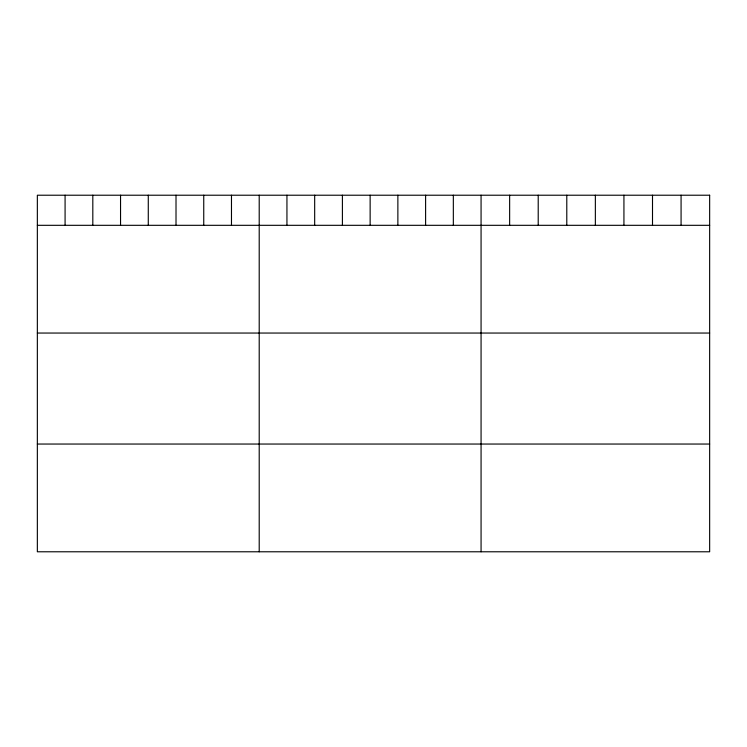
<?xml version="1.0" encoding="UTF-8"?>
<svg xmlns="http://www.w3.org/2000/svg" width="747" height="747" viewBox="0 0 747 747"><rect width="100%" height="100%" fill="white"/><g stroke="black" fill="none" stroke-linecap="round" stroke-linejoin="round"><path stroke-width="1.12" d="M37.35 225.314L709.65 225.314M37.35 333.05L709.65 333.05M37.35 444.045L709.65 444.045M681.077 195.219L681.077 225.314M652.504 195.219L652.504 225.314M623.932 195.219L623.932 225.314M595.359 195.219L595.359 225.314M566.786 195.219L566.786 225.314M538.213 195.219L538.213 225.314M509.641 195.219L509.641 225.314M481.068 195.219L481.068 551.781M453.336 195.219L453.336 225.314M425.603 195.219L425.603 225.314M397.871 195.219L397.871 225.314M370.138 195.219L370.138 225.314M342.406 195.219L342.406 225.314M314.674 195.219L314.674 225.314M286.941 195.219L286.941 225.314M259.209 195.219L259.209 551.781M231.477 195.219L231.477 225.314M203.744 195.219L203.744 225.314M176.012 195.219L176.012 225.314M148.28 195.219L148.28 225.314M120.547 195.219L120.547 225.314M92.815 195.219L92.815 225.314M65.082 195.219L65.082 225.314M709.65 195.219L37.35 195.219L37.35 551.781L709.65 551.781L709.65 195.219"/></g></svg>
